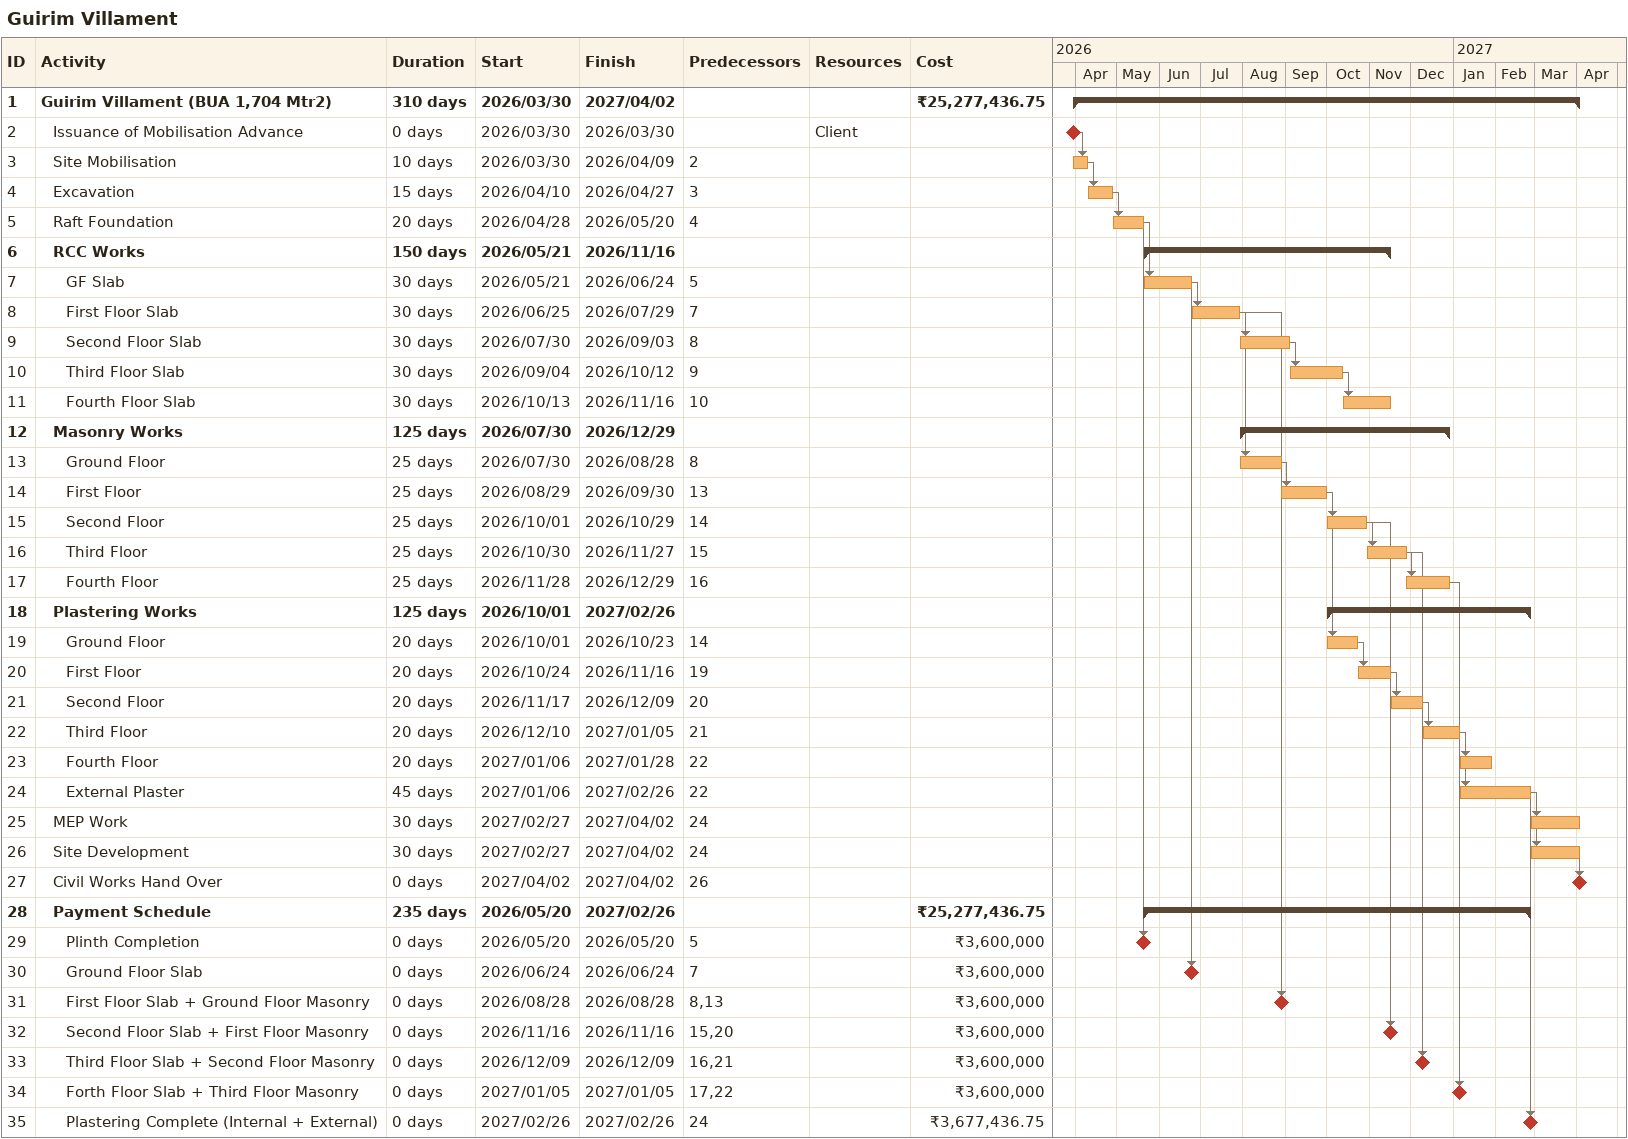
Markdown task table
Guirim Villament

| ID | Level | Task | Duration | Start | Finish | Predecessors | Resources | Cost (₹) |
|---|---|---|---|---|---|---|---|---|
| 1 | 1 | **Guirim Villament (BUA 1,704 Mtr2)** | 310d | 2026-03-30 | 2027-04-02 |  |  | 25277436.75 |
| 2 | 2 | Issuance of Mobilisation Advance | 0d | 2026-03-30 | 2026-03-30 |  | Client |  |
| 3 | 2 | Site Mobilisation | 10d | 2026-03-30 | 2026-04-09 | 2 |  |  |
| 4 | 2 | Excavation | 15d | 2026-04-10 | 2026-04-27 | 3 |  |  |
| 5 | 2 | Raft Foundation | 20d | 2026-04-28 | 2026-05-20 | 4 |  |  |
| 6 | 2 | **RCC Works** | 150d | 2026-05-21 | 2026-11-16 |  |  |  |
| 7 | 3 | GF Slab | 30d | 2026-05-21 | 2026-06-24 | 5 |  |  |
| 8 | 3 | First Floor Slab | 30d | 2026-06-25 | 2026-07-29 | 7 |  |  |
| 9 | 3 | Second Floor Slab | 30d | 2026-07-30 | 2026-09-03 | 8 |  |  |
| 10 | 3 | Third Floor Slab | 30d | 2026-09-04 | 2026-10-12 | 9 |  |  |
| 11 | 3 | Fourth Floor Slab | 30d | 2026-10-13 | 2026-11-16 | 10 |  |  |
| 12 | 2 | **Masonry Works** | 125d | 2026-07-30 | 2026-12-29 |  |  |  |
| 13 | 3 | Ground Floor | 25d | 2026-07-30 | 2026-08-28 | 8 |  |  |
| 14 | 3 | First Floor | 25d | 2026-08-29 | 2026-09-30 | 13 |  |  |
| 15 | 3 | Second Floor | 25d | 2026-10-01 | 2026-10-29 | 14 |  |  |
| 16 | 3 | Third Floor | 25d | 2026-10-30 | 2026-11-27 | 15 |  |  |
| 17 | 3 | Fourth Floor | 25d | 2026-11-28 | 2026-12-29 | 16 |  |  |
| 18 | 2 | **Plastering Works** | 125d | 2026-10-01 | 2027-02-26 |  |  |  |
| 19 | 3 | Ground Floor | 20d | 2026-10-01 | 2026-10-23 | 14 |  |  |
| 20 | 3 | First Floor | 20d | 2026-10-24 | 2026-11-16 | 19 |  |  |
| 21 | 3 | Second Floor | 20d | 2026-11-17 | 2026-12-09 | 20 |  |  |
| 22 | 3 | Third Floor | 20d | 2026-12-10 | 2027-01-05 | 21 |  |  |
| 23 | 3 | Fourth Floor | 20d | 2027-01-06 | 2027-01-28 | 22 |  |  |
| 24 | 3 | External Plaster | 45d | 2027-01-06 | 2027-02-26 | 22 |  |  |
| 25 | 2 | MEP Work | 30d | 2027-02-27 | 2027-04-02 | 24 |  |  |
| 26 | 2 | Site Development | 30d | 2027-02-27 | 2027-04-02 | 24 |  |  |
| 27 | 2 | Civil Works Hand Over | 0d | 2027-04-02 | 2027-04-02 | 26 |  |  |
| 28 | 2 | **Payment Schedule** | 235d | 2026-05-20 | 2027-02-26 |  |  | 25277436.75 |
| 29 | 3 | Plinth Completion | 0d | 2026-05-20 | 2026-05-20 | 5 |  | 3600000 |
| 30 | 3 | Ground Floor Slab | 0d | 2026-06-24 | 2026-06-24 | 7 |  | 3600000 |
| 31 | 3 | First Floor Slab + Ground Floor Masonry | 0d | 2026-08-28 | 2026-08-28 | 8, 13 |  | 3600000 |
| 32 | 3 | Second Floor Slab + First Floor Masonry | 0d | 2026-11-16 | 2026-11-16 | 15, 20 |  | 3600000 |
| 33 | 3 | Third Floor Slab + Second Floor Masonry | 0d | 2026-12-09 | 2026-12-09 | 16, 21 |  | 3600000 |
| 34 | 3 | Forth Floor Slab + Third Floor Masonry | 0d | 2027-01-05 | 2027-01-05 | 17, 22 |  | 3600000 |
| 35 | 3 | Plastering Complete (Internal + External) | 0d | 2027-02-26 | 2027-02-26 | 24 |  | 3677436.75 |
